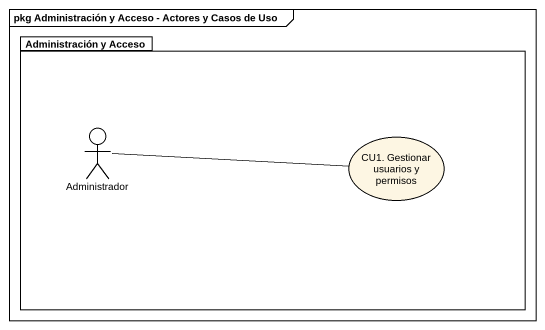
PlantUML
@startuml
mainframe pkg Administración y Acceso - Actores y Casos de Uso
package "Administración y Acceso" as Administración_y_Acceso {
  actor Administrador
  usecase "CU1. Gestionar usuarios y permisos" as CU1_Gestionar_usuarios_y
}
Administrador -right- CU1_Gestionar_usuarios_y
@enduml
